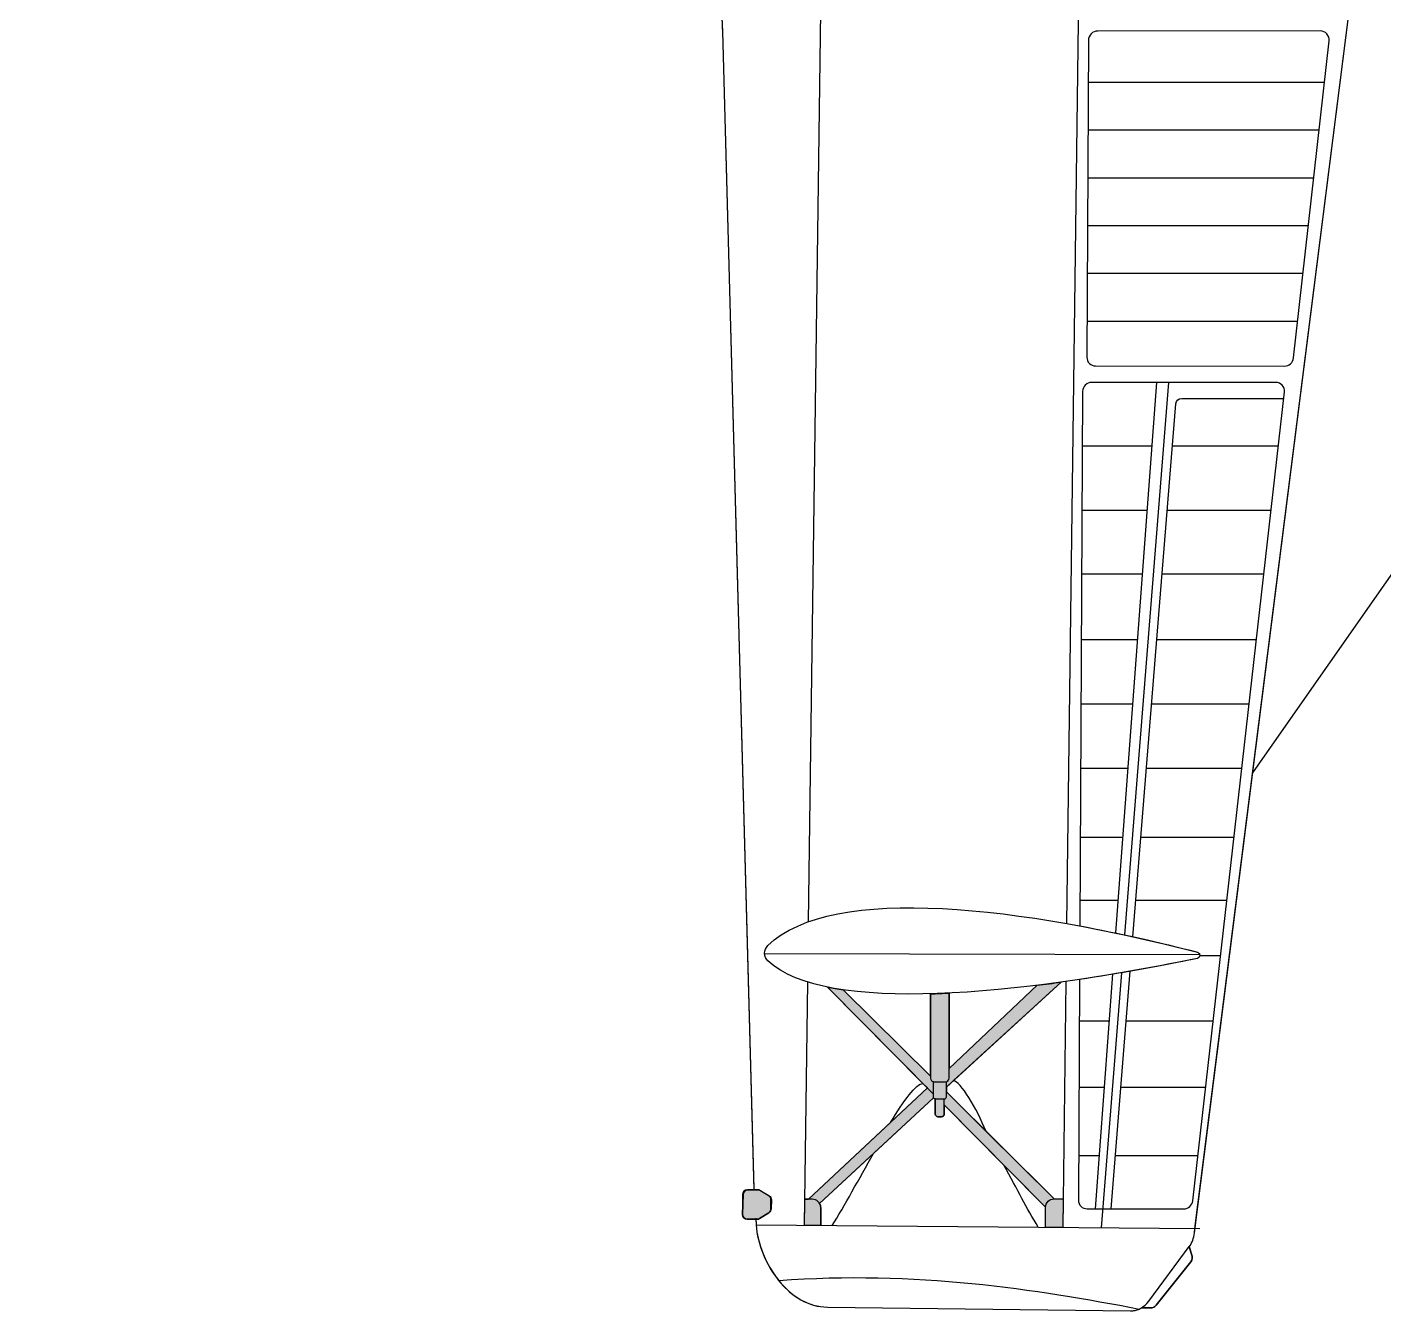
# Model space of a CAD drawing. Extents: x 65 to 351, y 40 to 244.
# Drawn here: x 213.04 to 252.39, y 62.2 to 99.42 of the extents above; entities that cross this region are included whole.
import ezdxf

# ---------------------------------------------------------------- set-up
doc = ezdxf.new("R2010")
doc.units = 0
doc.header["$MEASUREMENT"] = 0
doc.layers.add('4-VIEW', color=7, linetype='CONTINUOUS')
doc.layers.add('SOLIDS', color=7, linetype='CONTINUOUS')

msp = doc.modelspace()

# ---------------------------------------------------------------- hatches: boundary and pattern name
at = {"layer": 'SOLIDS'}
h = msp.add_hatch(color=252, dxfattribs=at)
edge = h.paths.add_edge_path()
edge.add_spline(control_points=[(239.239, 71.394), (239.239, 71.394), (239.239, 69.004), (239.239, 69.004), (239.239, 69.004), (236.711, 71.51), (236.711, 71.51), (236.553, 71.533), (236.401, 71.559), (236.254, 71.589), (236.254, 71.589), (239.022, 68.795), (239.022, 68.795), (239.022, 68.795), (239.151, 68.664), (239.151, 68.664), (239.151, 68.664), (238.081, 67.665), (238.081, 67.665), (238.081, 67.665), (235.702, 65.439), (235.702, 65.439), (235.702, 65.439), (235.595, 65.439), (235.595, 65.439), (235.595, 65.439), (235.584, 64.681), (235.584, 64.681), (235.584, 64.681), (236.055, 64.678), (236.055, 64.678), (236.055, 64.678), (236.055, 65.193), (236.055, 65.193), (236.055, 65.239), (236.042, 65.282), (236.02, 65.319), (236.02, 65.319), (237.585, 66.766), (237.585, 66.766), (237.585, 66.766), (239.327, 68.377), (239.327, 68.377), (239.338, 68.359), (239.357, 68.348), (239.379, 68.348), (239.379, 68.348), (239.38, 68.348), (239.38, 68.348), (239.38, 68.348), (239.38, 67.906), (239.38, 67.906), (239.38, 67.864), (239.414, 67.829), (239.456, 67.829), (239.456, 67.829), (239.561, 67.829), (239.561, 67.829), (239.603, 67.829), (239.638, 67.864), (239.638, 67.906), (239.638, 67.906), (239.638, 68.174), (239.638, 68.174), (239.638, 68.174), (241.371, 66.424), (241.371, 66.424), (241.371, 66.424), (242.58, 65.204), (242.58, 65.204), (242.58, 65.204), (242.58, 64.626), (242.58, 64.626), (242.58, 64.626), (243.074, 64.622), (243.074, 64.622), (243.074, 64.622), (243.084, 65.45), (243.084, 65.45), (243.084, 65.45), (242.825, 65.45), (242.825, 65.45), (242.825, 65.45), (240.854, 67.404), (240.854, 67.404), (240.854, 67.404), (239.7, 68.548), (239.7, 68.548), (239.7, 68.548), (239.7, 68.685), (239.7, 68.685), (239.7, 68.685), (239.909, 68.876), (239.909, 68.876), (239.909, 68.876), (243.033, 71.733), (243.033, 71.733), (242.799, 71.701), (242.566, 71.671), (242.336, 71.642), (242.336, 71.642), (239.778, 69.231), (239.778, 69.231), (239.778, 69.231), (239.778, 71.414), (239.778, 71.414), (239.596, 71.406), (239.416, 71.399), (239.239, 71.394), (239.239, 71.394), (239.239, 71.394), (239.239, 71.394)], knot_values=[0, 0, 0, 0, 1, 1, 1, 2, 2, 2, 3, 3, 3, 4, 4, 4, 5, 5, 5, 6, 6, 6, 7, 7, 7, 8, 8, 8, 9, 9, 9, 10, 10, 10, 11, 11, 11, 12, 12, 12, 13, 13, 13, 14, 14, 14, 15, 15, 15, 16, 16, 16, 17, 17, 17, 18, 18, 18, 19, 19, 19, 20, 20, 20, 21, 21, 21, 22, 22, 22, 23, 23, 23, 24, 24, 24, 25, 25, 25, 26, 26, 26, 27, 27, 27, 28, 28, 28, 29, 29, 29, 30, 30, 30, 31, 31, 31, 32, 32, 32, 33, 33, 33, 34, 34, 34, 35, 35, 35, 36, 36, 36, 37, 37, 37, 37], degree=3, periodic=1)
h.paths.add_polyline_path([(239.317, 68.845), (239.326, 68.843), (239.317, 68.844)])
h = msp.add_hatch(color=255, dxfattribs=at)
edge = h.paths.add_edge_path()
edge.add_spline(control_points=[(233.79, 64.997), (233.79, 64.997), (233.79, 65.573), (233.79, 65.573), (233.79, 65.649), (233.852, 65.712), (233.928, 65.712), (233.928, 65.712), (234.061, 65.712), (234.061, 65.712), (234.061, 65.712), (234.222, 65.712), (234.222, 65.712), (234.249, 65.712), (234.272, 65.705), (234.295, 65.691), (234.295, 65.691), (234.547, 65.537), (234.547, 65.537), (234.589, 65.511), (234.612, 65.468), (234.612, 65.419), (234.612, 65.419), (234.612, 65.165), (234.612, 65.165), (234.612, 65.115), (234.59, 65.074), (234.548, 65.048), (234.548, 65.048), (234.285, 64.88), (234.285, 64.88), (234.262, 64.865), (234.239, 64.859), (234.211, 64.859), (234.211, 64.859), (234.121, 64.859), (234.121, 64.859), (234.121, 64.859), (233.928, 64.859), (233.928, 64.859), (233.852, 64.859), (233.79, 64.92), (233.79, 64.997)], knot_values=[0, 0, 0, 0, 1, 1, 1, 2, 2, 2, 3, 3, 3, 4, 4, 4, 5, 5, 5, 6, 6, 6, 7, 7, 7, 8, 8, 8, 9, 9, 9, 10, 10, 10, 11, 11, 11, 12, 12, 12, 13, 13, 13, 14, 14, 14, 14], degree=3, periodic=1)

# ---------------------------------------------------------------- linework, layer by layer
at = {"layer": '4-VIEW', "color": 7}
for points in [[(278.887, 121.096), (248.583, 77.797)], [(235.702, 73.484), (236.183, 109.161)], [(243.648, 109.297), (243.187, 73.433)], [(243.816, 97.825), (250.664, 97.825)], [(243.809, 96.44), (250.509, 96.44)], [(243.801, 95.055), (250.354, 95.055)], [(243.794, 93.669), (250.2, 93.669)], [(243.787, 92.284), (250.045, 92.284)], [(243.78, 90.899), (249.891, 90.899)], [(245.791, 89.123), (244.606, 73.159)], [(246.139, 89.123), (244.865, 73.104)], [(243.643, 87.285), (245.655, 87.285)], [(246.257, 87.285), (249.332, 87.285)], [(243.634, 85.42), (245.516, 85.42)], [(246.107, 85.42), (249.12, 85.42)], [(243.624, 83.574), (245.379, 83.574)], [(245.959, 83.574), (248.913, 83.574)], [(243.614, 81.669), (245.238, 81.669)], [(245.806, 81.669), (248.687, 81.669)], [(243.604, 79.804), (245.099, 79.804)], [(245.656, 79.804), (248.476, 79.804)], [(243.595, 77.938), (244.96, 77.938)], [(245.506, 77.938), (248.277, 77.938)], [(243.585, 75.933), (244.812, 75.933)], [(245.345, 75.933), (248.042, 75.933)], [(243.575, 74.106), (244.676, 74.106)], [(245.198, 74.106), (247.841, 74.106)], [(234.429, 72.567), (247.051, 72.534)], [(247.054, 72.509), (247.661, 72.501)], [(244.479, 65.16), (245.032, 72.049)], [(235.584, 64.681), (235.679, 71.735)], [(239.7, 68.685), (243.033, 71.734)], [(239.778, 69.231), (242.336, 71.642)], [(243.166, 71.752), (243.074, 64.622)], [(244.517, 71.961), (244.012, 65.16)], [(244.777, 72.005), (244.189, 64.613)], [(239.317, 68.497), (236.254, 71.589)], [(239.239, 69.004), (236.711, 71.51)], [(243.557, 70.615), (244.417, 70.615)], [(244.917, 70.615), (247.449, 70.615)], [(235.702, 65.439), (239.151, 68.665)], [(242.825, 65.45), (239.7, 68.548)], [(243.547, 68.691), (244.274, 68.691)], [(244.763, 68.691), (247.224, 68.691)], [(236.02, 65.319), (239.327, 68.377)], [(242.58, 65.204), (239.638, 68.174)], [(243.537, 66.705), (244.127, 66.705)], [(244.603, 66.705), (246.997, 66.705)], [(234.185, 64.692), (247.053, 64.591)]]:
    msp.add_lwpolyline(points, dxfattribs=at)
for points, knots in [([(234.172, 64.889), (234.172, 64.889), (234.185, 64.692), (234.185, 64.692), (234.257, 63.595), (235.156, 62.302), (236.249, 62.312), (236.249, 62.312), (245.043, 62.205), (245.043, 62.205), (245.254, 62.202), (245.439, 62.304), (245.571, 62.481), (245.571, 62.481), (246.746, 64.064), (246.746, 64.064), (246.834, 64.182), (246.875, 64.311), (246.893, 64.462), (246.893, 64.462), (251.381, 99.872), (251.381, 99.872), (251.386, 99.916), (251.384, 99.956), (251.385, 100), (251.385, 100), (251.631, 119.459), (251.631, 119.459)], [0, 0, 0, 0, 1, 1, 1, 2, 2, 2, 3, 3, 3, 4, 4, 4, 5, 5, 5, 6, 6, 6, 7, 7, 7, 8, 8, 8, 9, 9, 9, 9]), ([(233.248, 114.366), (233.248, 114.366), (233.169, 100.274), (233.169, 100.274), (233.167, 99.931), (233.196, 99.639), (233.205, 99.296), (233.205, 99.296), (234.117, 65.742), (234.117, 65.742)], [0, 0, 0, 0, 1, 1, 1, 2, 2, 2, 3, 3, 3, 3]), ([(249.505, 89.594), (249.505, 89.594), (244.029, 89.598), (244.029, 89.598), (243.887, 89.599), (243.774, 89.712), (243.775, 89.854), (243.775, 89.854), (243.822, 99.04), (243.822, 99.04), (243.822, 99.113), (243.849, 99.176), (243.901, 99.228), (243.954, 99.28), (244.017, 99.307), (244.09, 99.307), (244.09, 99.307), (250.545, 99.31), (250.545, 99.31), (250.621, 99.31), (250.685, 99.281), (250.735, 99.225), (250.785, 99.17), (250.806, 99.102), (250.798, 99.027), (250.798, 99.027), (249.772, 89.834), (249.772, 89.834), (249.757, 89.698), (249.641, 89.594), (249.505, 89.594), (249.505, 89.594), (249.505, 89.594), (249.505, 89.594)], [0, 0, 0, 0, 1, 1, 1, 2, 2, 2, 3, 3, 3, 4, 4, 4, 5, 5, 5, 6, 6, 6, 7, 7, 7, 8, 8, 8, 9, 9, 9, 10, 10, 10, 11, 11, 11, 11]), ([(243.919, 89.123), (243.919, 89.123), (249.252, 89.123), (249.252, 89.123), (249.406, 89.123), (249.522, 88.995), (249.505, 88.844), (249.505, 88.844), (246.849, 65.395), (246.849, 65.395), (246.834, 65.262), (246.719, 65.16), (246.583, 65.16), (246.583, 65.16), (243.785, 65.16), (243.785, 65.16), (243.643, 65.16), (243.53, 65.272), (243.531, 65.412), (243.531, 65.412), (243.563, 71.81), (243.563, 71.81), (244.692, 71.978), (245.846, 72.188), (246.98, 72.421), (247.076, 72.441), (247.079, 72.577), (246.985, 72.601), (245.863, 72.891), (244.708, 73.152), (243.571, 73.363), (243.571, 73.363), (243.651, 88.86), (243.651, 88.86), (243.652, 89.005), (243.772, 89.123), (243.919, 89.123), (243.919, 89.123), (243.919, 89.123), (243.919, 89.123)], [0, 0, 0, 0, 1, 1, 1, 2, 2, 2, 3, 3, 3, 4, 4, 4, 5, 5, 5, 6, 6, 6, 7, 7, 7, 8, 8, 8, 9, 9, 9, 10, 10, 10, 11, 11, 11, 12, 12, 12, 13, 13, 13, 13]), ([(245.113, 73.05), (245.113, 73.05), (246.355, 88.501), (246.355, 88.501), (246.362, 88.59), (246.437, 88.659), (246.528, 88.659), (246.528, 88.659), (249.482, 88.659), (249.482, 88.659)], [0, 0, 0, 0, 1, 1, 1, 2, 2, 2, 3, 3, 3, 3]), ([(234.527, 72.347), (236.196, 70.792), (241.799, 71.354), (246.98, 72.421), (247.076, 72.441), (247.079, 72.577), (246.985, 72.601), (242.002, 73.889), (236.388, 74.617), (234.521, 72.791), (234.396, 72.669), (234.398, 72.466), (234.527, 72.347), (234.527, 72.347), (234.527, 72.347), (234.527, 72.347)], [0, 0, 0, 0, 1, 1, 1, 2, 2, 2, 3, 3, 3, 4, 4, 4, 5, 5, 5, 5]), ([(239.239, 71.394), (239.239, 71.394), (239.239, 68.949), (239.239, 68.949), (239.239, 68.889), (239.287, 68.841), (239.347, 68.841), (239.347, 68.841), (239.67, 68.841), (239.67, 68.841), (239.729, 68.841), (239.778, 68.889), (239.778, 68.949), (239.778, 68.949), (239.778, 71.414), (239.778, 71.414)], [0, 0, 0, 0, 1, 1, 1, 2, 2, 2, 3, 3, 3, 4, 4, 4, 5, 5, 5, 5]), ([(239.317, 68.845), (239.317, 68.845), (239.317, 68.41), (239.317, 68.41), (239.317, 68.376), (239.345, 68.348), (239.379, 68.348), (239.379, 68.348), (239.638, 68.348), (239.638, 68.348), (239.672, 68.348), (239.7, 68.376), (239.7, 68.41), (239.7, 68.41), (239.7, 68.841), (239.7, 68.841)], [0, 0, 0, 0, 1, 1, 1, 2, 2, 2, 3, 3, 3, 4, 4, 4, 5, 5, 5, 5]), ([(239.38, 68.348), (239.38, 68.348), (239.38, 67.906), (239.38, 67.906), (239.38, 67.864), (239.414, 67.829), (239.456, 67.829), (239.456, 67.829), (239.561, 67.829), (239.561, 67.829), (239.603, 67.829), (239.638, 67.864), (239.638, 67.906), (239.638, 67.906), (239.638, 68.348), (239.638, 68.348)], [0, 0, 0, 0, 1, 1, 1, 2, 2, 2, 3, 3, 3, 4, 4, 4, 5, 5, 5, 5]), ([(233.806, 65.573), (233.806, 65.573), (233.79, 64.997), (233.79, 64.997), (233.788, 64.92), (233.849, 64.858), (233.925, 64.858), (233.925, 64.858), (234.208, 64.858), (234.208, 64.858), (234.235, 64.858), (234.259, 64.865), (234.283, 64.88), (234.283, 64.88), (234.55, 65.048), (234.55, 65.048), (234.592, 65.074), (234.616, 65.116), (234.618, 65.164), (234.618, 65.164), (234.624, 65.419), (234.624, 65.419), (234.625, 65.468), (234.603, 65.511), (234.561, 65.537), (234.561, 65.537), (234.314, 65.691), (234.314, 65.691), (234.291, 65.705), (234.269, 65.711), (234.242, 65.711), (234.242, 65.711), (233.947, 65.711), (233.947, 65.711), (233.871, 65.711), (233.808, 65.649), (233.806, 65.573), (233.806, 65.573), (233.806, 65.573), (233.806, 65.573)], [0, 0, 0, 0, 1, 1, 1, 2, 2, 2, 3, 3, 3, 4, 4, 4, 5, 5, 5, 6, 6, 6, 7, 7, 7, 8, 8, 8, 9, 9, 9, 10, 10, 10, 11, 11, 11, 12, 12, 12, 13, 13, 13, 13]), ([(236.055, 64.678), (236.055, 64.678), (236.055, 65.194), (236.055, 65.194), (236.055, 65.329), (235.944, 65.439), (235.808, 65.439), (235.808, 65.439), (235.595, 65.439), (235.595, 65.439)], [0, 0, 0, 0, 1, 1, 1, 2, 2, 2, 3, 3, 3, 3]), ([(242.58, 64.626), (242.58, 64.626), (242.58, 65.204), (242.58, 65.204), (242.58, 65.339), (242.69, 65.45), (242.825, 65.45), (242.825, 65.45), (243.084, 65.45), (243.084, 65.45)], [0, 0, 0, 0, 1, 1, 1, 2, 2, 2, 3, 3, 3, 3]), ([(246.746, 64.064), (246.746, 64.064), (246.813, 63.845), (246.813, 63.845), (246.837, 63.766), (246.845, 63.688), (246.792, 63.623), (246.792, 63.623), (245.784, 62.364), (245.784, 62.364), (245.743, 62.314), (245.688, 62.287), (245.624, 62.287), (245.624, 62.287), (245.356, 62.286), (245.356, 62.286)], [0, 0, 0, 0, 1, 1, 1, 2, 2, 2, 3, 3, 3, 4, 4, 4, 5, 5, 5, 5])]:
    msp.add_open_spline(points, degree=3, knots=knots, dxfattribs=at)
for points in [[(240.854, 67.404), (240.582, 68.067), (240.105, 68.864), (239.909, 68.876)], [(238.081, 67.665), (238.465, 68.297), (238.825, 68.784), (239.022, 68.796)], [(236.392, 64.675), (236.731, 65.228), (237.179, 66.041), (237.585, 66.766)], [(242.366, 64.628), (242.027, 65.181), (241.776, 65.699), (241.371, 66.424)], [(234.839, 63.081), (238.786, 63.379), (242.329, 62.83), (245.293, 62.255)]]:
    msp.add_open_spline(points, degree=3, dxfattribs=at)
at = {"layer": 'SOLIDS'}
msp.add_lwpolyline([(239.317, 68.845), (239.326, 68.843), (239.317, 68.844), (239.317, 68.845)], dxfattribs=at)
for points, knots in [([(227.98, 136.708), (227.98, 136.708), (229.129, 136.708), (229.129, 136.708), (229.224, 136.708), (229.309, 136.664), (229.366, 136.596), (229.366, 136.596), (229.84, 136.596), (229.84, 136.596), (229.922, 136.596), (229.996, 136.546), (230.027, 136.475), (230.312, 136.523), (230.651, 136.56), (231.03, 136.585), (231.651, 136.624), (232.376, 136.627), (233.138, 136.583), (233.175, 136.58), (233.212, 136.578), (233.248, 136.576), (233.248, 136.576), (233.198, 145.509), (233.198, 145.509), (233.198, 145.509), (233.195, 145.807), (233.195, 145.807), (233.195, 145.807), (233.169, 150.622), (233.169, 150.622), (233.169, 150.622), (233.169, 150.668), (233.169, 150.668), (233.168, 150.787), (233.171, 150.9), (233.176, 151.011), (233.182, 151.144), (233.19, 151.274), (233.196, 151.409), (233.2, 151.486), (233.203, 151.565), (233.205, 151.646), (233.205, 151.646), (234.119, 185.231), (234.119, 185.231), (234.119, 185.231), (233.947, 185.231), (233.947, 185.231), (233.871, 185.231), (233.808, 185.293), (233.806, 185.369), (233.806, 185.369), (233.79, 185.946), (233.79, 185.946), (233.788, 186.022), (233.849, 186.084), (233.925, 186.084), (233.925, 186.084), (234.174, 186.084), (234.174, 186.084), (234.174, 186.084), (234.185, 186.25), (234.185, 186.25), (234.221, 186.801), (234.466, 187.401), (234.838, 187.861), (235.208, 188.317), (235.705, 188.635), (236.249, 188.63), (236.249, 188.63), (245.043, 188.738), (245.043, 188.738), (245.132, 188.739), (245.216, 188.721), (245.293, 188.687), (245.315, 188.678), (245.336, 188.668), (245.356, 188.656), (245.356, 188.656), (245.624, 188.656), (245.624, 188.656), (245.688, 188.656), (245.743, 188.629), (245.784, 188.578), (245.784, 188.578), (246.792, 187.319), (246.792, 187.319), (246.845, 187.254), (246.837, 187.176), (246.813, 187.097), (246.813, 187.097), (246.746, 186.878), (246.746, 186.878), (246.834, 186.76), (246.875, 186.631), (246.893, 186.481), (246.893, 186.481), (246.91, 186.35), (246.91, 186.35), (246.91, 186.35), (251.381, 151.07), (251.381, 151.07), (251.384, 151.047), (251.384, 151.025), (251.384, 151.003), (251.385, 150.983), (251.384, 150.963), (251.385, 150.942), (251.385, 150.942), (251.623, 131.473), (251.623, 131.473), (251.657, 131.473), (251.692, 131.472), (251.726, 131.471), (251.955, 131.466), (252.189, 131.459), (252.429, 131.45), (255.319, 131.345), (258.997, 130.986), (262.909, 130.445), (268.095, 129.728), (273.688, 128.691), (278.391, 127.496), (278.391, 127.496), (280.35, 136.781), (280.35, 136.781), (280.508, 137.526), (280.824, 138.176), (281.287, 138.712), (281.617, 139.094), (282.021, 139.419), (282.495, 139.681), (283.171, 140.053), (283.901, 140.225), (284.616, 140.222), (286.739, 140.213), (288.72, 138.662), (288.685, 136.25), (288.685, 136.25), (288.629, 132.425), (288.629, 132.425), (288.629, 132.425), (288.583, 129.235), (288.583, 129.235), (288.578, 128.864), (288.395, 128.548), (288.077, 128.356), (288.077, 128.356), (283.934, 125.855), (283.934, 125.855), (284.2, 125.761), (284.458, 125.666), (284.709, 125.572), (284.8, 125.537), (284.8, 125.405), (284.709, 125.37), (284.464, 125.278), (284.212, 125.185), (283.952, 125.094), (283.952, 125.094), (288.077, 122.586), (288.077, 122.586), (288.394, 122.394), (288.578, 122.079), (288.583, 121.707), (288.583, 121.707), (288.629, 118.517), (288.629, 118.517), (288.629, 118.517), (288.685, 114.692), (288.685, 114.692), (288.72, 112.28), (286.739, 110.729), (284.616, 110.72), (283.901, 110.717), (283.171, 110.889), (282.495, 111.262), (282.021, 111.524), (281.617, 111.848), (281.287, 112.23), (280.824, 112.767), (280.508, 113.416), (280.35, 114.161), (280.35, 114.161), (278.391, 123.446), (278.391, 123.446), (273.688, 122.252), (268.095, 121.214), (262.909, 120.497), (258.997, 119.956), (255.319, 119.598), (252.429, 119.492), (252.189, 119.483), (251.955, 119.476), (251.726, 119.471), (251.692, 119.47), (251.659, 119.469), (251.625, 119.469), (251.625, 119.469), (251.385, 100), (251.385, 100), (251.384, 99.979), (251.385, 99.959), (251.384, 99.939), (251.384, 99.917), (251.384, 99.895), (251.381, 99.872), (251.381, 99.872), (246.91, 64.592), (246.91, 64.592), (246.91, 64.592), (246.893, 64.462), (246.893, 64.462), (246.875, 64.311), (246.834, 64.182), (246.746, 64.063), (246.746, 64.063), (246.813, 63.845), (246.813, 63.845), (246.837, 63.766), (246.845, 63.688), (246.792, 63.622), (246.792, 63.622), (245.784, 62.363), (245.784, 62.363), (245.743, 62.313), (245.688, 62.286), (245.624, 62.286), (245.624, 62.286), (245.356, 62.286), (245.356, 62.286), (245.336, 62.274), (245.315, 62.264), (245.293, 62.255), (245.216, 62.221), (245.132, 62.203), (245.043, 62.204), (245.043, 62.204), (236.249, 62.312), (236.249, 62.312), (235.705, 62.307), (235.208, 62.625), (234.839, 63.081), (234.466, 63.541), (234.221, 64.141), (234.185, 64.692), (234.185, 64.692), (234.174, 64.858), (234.174, 64.858), (234.174, 64.858), (233.925, 64.858), (233.925, 64.858), (233.849, 64.858), (233.788, 64.92), (233.79, 64.996), (233.79, 64.996), (233.806, 65.573), (233.806, 65.573), (233.808, 65.649), (233.871, 65.711), (233.947, 65.711), (233.947, 65.711), (234.12, 65.711), (234.12, 65.711), (234.12, 65.711), (233.205, 99.296), (233.205, 99.296), (233.203, 99.378), (233.2, 99.456), (233.196, 99.533), (233.19, 99.668), (233.182, 99.798), (233.176, 99.931), (233.171, 100.042), (233.168, 100.154), (233.169, 100.273), (233.169, 100.273), (233.169, 100.319), (233.169, 100.319), (233.169, 100.319), (233.195, 105.135), (233.195, 105.135), (233.195, 105.135), (233.198, 105.433), (233.198, 105.433), (233.198, 105.433), (233.248, 114.365), (233.248, 114.365), (233.212, 114.364), (233.175, 114.362), (233.138, 114.359), (232.376, 114.315), (231.65, 114.318), (231.03, 114.358), (230.651, 114.382), (230.312, 114.419), (230.028, 114.467), (229.995, 114.396), (229.922, 114.346), (229.84, 114.346), (229.84, 114.346), (229.366, 114.346), (229.366, 114.346), (229.31, 114.278), (229.224, 114.234), (229.129, 114.234), (229.129, 114.234), (227.98, 114.234), (227.98, 114.234), (227.574, 114.234), (227.243, 114.565), (227.243, 114.971), (227.243, 114.971), (227.243, 116.754), (227.243, 116.754), (227.243, 116.754), (226.908, 116.754), (226.908, 116.754), (226.908, 116.754), (226.908, 116.425), (226.908, 116.425), (226.908, 116.37), (226.885, 116.323), (226.848, 116.289), (226.915, 114.078), (226.859, 112.275), (226.715, 109.891), (226.706, 109.749), (226.612, 109.735), (226.595, 109.873), (226.588, 109.929), (226.581, 109.984), (226.574, 110.039), (226.574, 110.039), (226.574, 110.04), (226.574, 110.04), (226.339, 111.953), (226.219, 114.088), (226.258, 116.332), (225.802, 116.451), (225.437, 116.641), (225.216, 116.904), (225.128, 117.009), (225.128, 117.156), (225.216, 117.26), (225.432, 117.518), (225.783, 117.704), (226.223, 117.824), (226.199, 118.33), (226.199, 118.841), (226.226, 119.369), (225.498, 119.438), (224.781, 119.524), (224.082, 119.633), (222.622, 119.861), (221.17, 120.216), (219.804, 120.658), (219.731, 120.603), (219.632, 120.531), (219.602, 120.515), (219.432, 120.421), (219.253, 120.399), (219.048, 120.471), (216.913, 121.222), (215.023, 122.274), (213.697, 123.267), (213.559, 123.369), (213.533, 123.545), (213.514, 123.715), (213.511, 123.739), (213.508, 123.789), (213.506, 123.836), (213.397, 123.927), (213.293, 124.018), (213.194, 124.109), (213.135, 124.166), (213.076, 124.247), (213.075, 124.31), (213.063, 124.697), (213.041, 125.084), (213.041, 125.471), (213.041, 125.858), (213.063, 126.245), (213.075, 126.632), (213.076, 126.693), (213.138, 126.778), (213.194, 126.833), (213.294, 126.926), (213.4, 127.019), (213.512, 127.111), (213.513, 127.172), (213.514, 127.234), (213.517, 127.26), (213.537, 127.419), (213.568, 127.579), (213.697, 127.675), (215.023, 128.668), (216.913, 129.72), (219.048, 130.471), (219.265, 130.547), (219.454, 130.518), (219.633, 130.41), (219.652, 130.398), (219.731, 130.338), (219.801, 130.284), (221.168, 130.726), (222.621, 131.081), (224.082, 131.308), (224.781, 131.417), (225.498, 131.504), (226.226, 131.573), (226.199, 132.101), (226.199, 132.612), (226.223, 133.118), (225.783, 133.238), (225.432, 133.425), (225.216, 133.682), (225.128, 133.785), (225.128, 133.934), (225.216, 134.037), (225.437, 134.302), (225.802, 134.491), (226.258, 134.611), (226.219, 136.855), (226.339, 138.991), (226.574, 140.903), (226.581, 140.958), (226.588, 141.013), (226.595, 141.068), (226.612, 141.207), (226.706, 141.193), (226.715, 141.051), (226.859, 138.667), (226.915, 136.864), (226.849, 134.653), (226.885, 134.62), (226.908, 134.572), (226.908, 134.518), (226.908, 134.518), (226.908, 134.188), (226.908, 134.188), (226.908, 134.188), (227.243, 134.188), (227.243, 134.188), (227.243, 134.188), (227.243, 135.971), (227.243, 135.971), (227.243, 136.377), (227.574, 136.708), (227.98, 136.708), (227.98, 136.708), (227.98, 136.708), (227.98, 136.708)], [0, 0, 0, 0, 1, 1, 1, 2, 2, 2, 3, 3, 3, 4, 4, 4, 5, 5, 5, 6, 6, 6, 7, 7, 7, 8, 8, 8, 9, 9, 9, 10, 10, 10, 11, 11, 11, 12, 12, 12, 13, 13, 13, 14, 14, 14, 15, 15, 15, 16, 16, 16, 17, 17, 17, 18, 18, 18, 19, 19, 19, 20, 20, 20, 21, 21, 21, 22, 22, 22, 23, 23, 23, 24, 24, 24, 25, 25, 25, 26, 26, 26, 27, 27, 27, 28, 28, 28, 29, 29, 29, 30, 30, 30, 31, 31, 31, 32, 32, 32, 33, 33, 33, 34, 34, 34, 35, 35, 35, 36, 36, 36, 37, 37, 37, 38, 38, 38, 39, 39, 39, 40, 40, 40, 41, 41, 41, 42, 42, 42, 43, 43, 43, 44, 44, 44, 45, 45, 45, 46, 46, 46, 47, 47, 47, 48, 48, 48, 49, 49, 49, 50, 50, 50, 51, 51, 51, 52, 52, 52, 53, 53, 53, 54, 54, 54, 55, 55, 55, 56, 56, 56, 57, 57, 57, 58, 58, 58, 59, 59, 59, 60, 60, 60, 61, 61, 61, 62, 62, 62, 63, 63, 63, 64, 64, 64, 65, 65, 65, 66, 66, 66, 67, 67, 67, 68, 68, 68, 69, 69, 69, 70, 70, 70, 71, 71, 71, 72, 72, 72, 73, 73, 73, 74, 74, 74, 75, 75, 75, 76, 76, 76, 77, 77, 77, 78, 78, 78, 79, 79, 79, 80, 80, 80, 81, 81, 81, 82, 82, 82, 83, 83, 83, 84, 84, 84, 85, 85, 85, 86, 86, 86, 87, 87, 87, 88, 88, 88, 89, 89, 89, 90, 90, 90, 91, 91, 91, 92, 92, 92, 93, 93, 93, 94, 94, 94, 95, 95, 95, 96, 96, 96, 97, 97, 97, 98, 98, 98, 99, 99, 99, 100, 100, 100, 101, 101, 101, 102, 102, 102, 103, 103, 103, 104, 104, 104, 105, 105, 105, 106, 106, 106, 107, 107, 107, 108, 108, 108, 109, 109, 109, 110, 110, 110, 111, 111, 111, 112, 112, 112, 113, 113, 113, 114, 114, 114, 115, 115, 115, 116, 116, 116, 117, 117, 117, 118, 118, 118, 119, 119, 119, 120, 120, 120, 121, 121, 121, 122, 122, 122, 123, 123, 123, 124, 124, 124, 125, 125, 125, 126, 126, 126, 127, 127, 127, 128, 128, 128, 129, 129, 129, 130, 130, 130, 131, 131, 131, 132, 132, 132, 133, 133, 133, 134, 134, 134, 135, 135, 135, 136, 136, 136, 137, 137, 137, 138, 138, 138, 139, 139, 139, 140, 140, 140, 141, 141, 141, 142, 142, 142, 143, 143, 143, 144, 144, 144, 145, 145, 145, 146, 146, 146, 147, 147, 147, 148, 148, 148, 149, 149, 149, 150, 150, 150, 151, 151, 151, 151]), ([(239.239, 71.394), (239.239, 71.394), (239.239, 69.004), (239.239, 69.004), (239.239, 69.004), (236.711, 71.51), (236.711, 71.51), (236.553, 71.533), (236.401, 71.559), (236.254, 71.589), (236.254, 71.589), (239.022, 68.795), (239.022, 68.795), (239.022, 68.795), (239.151, 68.664), (239.151, 68.664), (239.151, 68.664), (238.081, 67.665), (238.081, 67.665), (238.081, 67.665), (235.702, 65.439), (235.702, 65.439), (235.702, 65.439), (235.595, 65.439), (235.595, 65.439), (235.595, 65.439), (235.584, 64.681), (235.584, 64.681), (235.584, 64.681), (236.055, 64.678), (236.055, 64.678), (236.055, 64.678), (236.055, 65.193), (236.055, 65.193), (236.055, 65.239), (236.042, 65.282), (236.02, 65.319), (236.02, 65.319), (237.585, 66.766), (237.585, 66.766), (237.585, 66.766), (239.327, 68.377), (239.327, 68.377), (239.338, 68.359), (239.357, 68.348), (239.379, 68.348), (239.379, 68.348), (239.38, 68.348), (239.38, 68.348), (239.38, 68.348), (239.38, 67.906), (239.38, 67.906), (239.38, 67.864), (239.414, 67.829), (239.456, 67.829), (239.456, 67.829), (239.561, 67.829), (239.561, 67.829), (239.603, 67.829), (239.638, 67.864), (239.638, 67.906), (239.638, 67.906), (239.638, 68.174), (239.638, 68.174), (239.638, 68.174), (241.371, 66.424), (241.371, 66.424), (241.371, 66.424), (242.58, 65.204), (242.58, 65.204), (242.58, 65.204), (242.58, 64.626), (242.58, 64.626), (242.58, 64.626), (243.074, 64.622), (243.074, 64.622), (243.074, 64.622), (243.084, 65.45), (243.084, 65.45), (243.084, 65.45), (242.825, 65.45), (242.825, 65.45), (242.825, 65.45), (240.854, 67.404), (240.854, 67.404), (240.854, 67.404), (239.7, 68.548), (239.7, 68.548), (239.7, 68.548), (239.7, 68.685), (239.7, 68.685), (239.7, 68.685), (239.909, 68.876), (239.909, 68.876), (239.909, 68.876), (243.033, 71.733), (243.033, 71.733), (242.799, 71.701), (242.566, 71.671), (242.336, 71.642), (242.336, 71.642), (239.778, 69.231), (239.778, 69.231), (239.778, 69.231), (239.778, 71.414), (239.778, 71.414), (239.596, 71.406), (239.416, 71.399), (239.239, 71.394), (239.239, 71.394), (239.239, 71.394), (239.239, 71.394)], [0, 0, 0, 0, 1, 1, 1, 2, 2, 2, 3, 3, 3, 4, 4, 4, 5, 5, 5, 6, 6, 6, 7, 7, 7, 8, 8, 8, 9, 9, 9, 10, 10, 10, 11, 11, 11, 12, 12, 12, 13, 13, 13, 14, 14, 14, 15, 15, 15, 16, 16, 16, 17, 17, 17, 18, 18, 18, 19, 19, 19, 20, 20, 20, 21, 21, 21, 22, 22, 22, 23, 23, 23, 24, 24, 24, 25, 25, 25, 26, 26, 26, 27, 27, 27, 28, 28, 28, 29, 29, 29, 30, 30, 30, 31, 31, 31, 32, 32, 32, 33, 33, 33, 34, 34, 34, 35, 35, 35, 36, 36, 36, 37, 37, 37, 37]), ([(233.79, 64.997), (233.79, 64.997), (233.79, 65.573), (233.79, 65.573), (233.79, 65.649), (233.852, 65.712), (233.928, 65.712), (233.928, 65.712), (234.061, 65.712), (234.061, 65.712), (234.061, 65.712), (234.222, 65.712), (234.222, 65.712), (234.249, 65.712), (234.272, 65.705), (234.295, 65.691), (234.295, 65.691), (234.547, 65.537), (234.547, 65.537), (234.589, 65.511), (234.612, 65.468), (234.612, 65.419), (234.612, 65.419), (234.612, 65.165), (234.612, 65.165), (234.612, 65.115), (234.59, 65.074), (234.548, 65.048), (234.548, 65.048), (234.285, 64.88), (234.285, 64.88), (234.262, 64.865), (234.239, 64.859), (234.211, 64.859), (234.211, 64.859), (234.121, 64.859), (234.121, 64.859), (234.121, 64.859), (233.928, 64.859), (233.928, 64.859), (233.852, 64.859), (233.79, 64.92), (233.79, 64.997)], [0, 0, 0, 0, 1, 1, 1, 2, 2, 2, 3, 3, 3, 4, 4, 4, 5, 5, 5, 6, 6, 6, 7, 7, 7, 8, 8, 8, 9, 9, 9, 10, 10, 10, 11, 11, 11, 12, 12, 12, 13, 13, 13, 14, 14, 14, 14])]:
    msp.add_open_spline(points, degree=3, knots=knots, dxfattribs=at)

doc.saveas('drawing.dxf')
